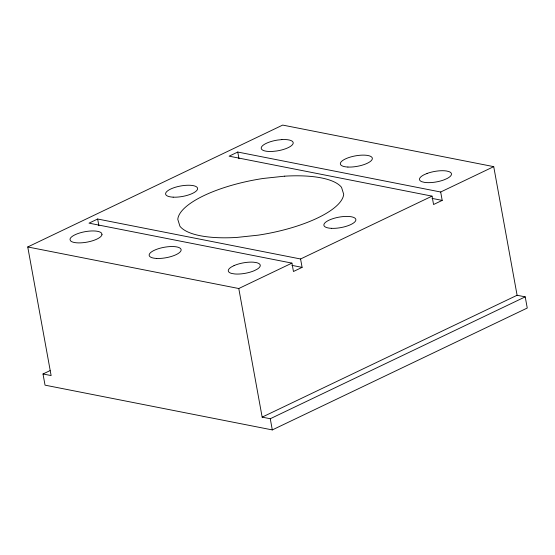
<?xml version="1.0" encoding="UTF-8"?>
<svg xmlns="http://www.w3.org/2000/svg" width="555" height="555" viewBox="0 0 555 555"><rect width="100%" height="100%" fill="white"/><g stroke="black" fill="none" stroke-linecap="round" stroke-linejoin="round"><path stroke-width="0.83" d="M43.006 373.973L51.122 375.568L27.75 246.961L282.696 125.083L493.728 166.646L517.1 295.26L525.217 296.856L527.25 308.039L272.304 429.917L45.038 385.156L43.006 373.973L50.047 370.608M97.659 219.017L89.015 223.152L291.93 263.112L293.456 271.499L302.1 267.371L300.574 258.984L97.659 219.017L98.88 225.725M237.762 152.042L229.125 156.17L432.04 196.137L433.559 204.524L442.203 200.397L440.677 192.009L237.762 152.042L238.983 158.751M27.75 246.961L238.782 288.524L291.93 263.112M300.574 258.984L432.04 196.137M440.677 192.009L493.728 166.646M238.782 288.524L262.154 417.131L517.1 295.26M262.154 417.131L270.271 418.734L525.217 296.856M432.012 198.385L442.203 200.397M291.909 265.366L302.1 267.371M270.271 418.734L272.304 429.917M234.071 265.588L231.227 267.08A16.241 5.314 -10.3 0 0 231.934 273.525L234.994 273.983A16.241 5.314 -10.3 0 0 254.474 270.597L257.319 269.106A16.241 5.314 -10.3 0 0 256.604 262.661L253.545 262.196A16.241 5.314 -10.3 0 0 234.071 265.588M427.045 173.465L423.812 174.881A16.241 5.314 -10.3 0 0 421.876 181.728L424.526 182.387A16.241 5.314 -10.3 0 0 443.917 179.903L447.15 178.488A16.241 5.314 -10.3 0 0 449.085 171.641L446.435 170.982A16.241 5.314 -10.3 0 0 427.045 173.465M281.836 139.603L277.708 140.04A16.241 5.314 -10.3 0 0 261.412 147.193A16.241 5.314 -10.3 0 0 272.581 151.425L276.709 150.981A16.241 5.314 -10.3 0 0 293.005 143.828A16.241 5.314 -10.3 0 0 281.836 139.603M284.722 176.164L263.341 178.439A84.2 27.556 -10.3 0 0 177.787 219.343L179.938 226.253A84.2 27.556 -10.3 0 0 236.756 237.443L258.137 235.167A84.2 27.556 -10.3 0 0 343.691 194.264L341.54 187.354A84.2 27.556 -10.3 0 0 284.722 176.164M101.995 234.501L101.579 233.169A16.241 5.314 -10.3 0 0 84.409 231.81A16.241 5.314 -10.3 0 0 69.999 239.337L70.416 240.669A16.241 5.314 -10.3 0 0 87.586 242.029A16.241 5.314 -10.3 0 0 101.995 234.501M156.697 258.45A16.241 5.314 -10.3 0 0 181.131 250.09A16.241 5.314 -10.3 0 0 157.571 248.98A16.241 5.314 -10.3 0 0 156.697 258.45M173.167 197.164A16.241 5.314 -10.3 0 0 197.601 188.797A16.241 5.314 -10.3 0 0 174.041 187.687A16.241 5.314 -10.3 0 0 173.167 197.164M347.909 167.048A16.241 5.314 -10.3 0 0 372.343 158.681A16.241 5.314 -10.3 0 0 348.783 157.571A16.241 5.314 -10.3 0 0 347.909 167.048M331.439 228.334A16.241 5.314 -10.3 0 0 355.873 219.974A16.241 5.314 -10.3 0 0 332.313 218.857A16.241 5.314 -10.3 0 0 331.439 228.334"/></g></svg>
